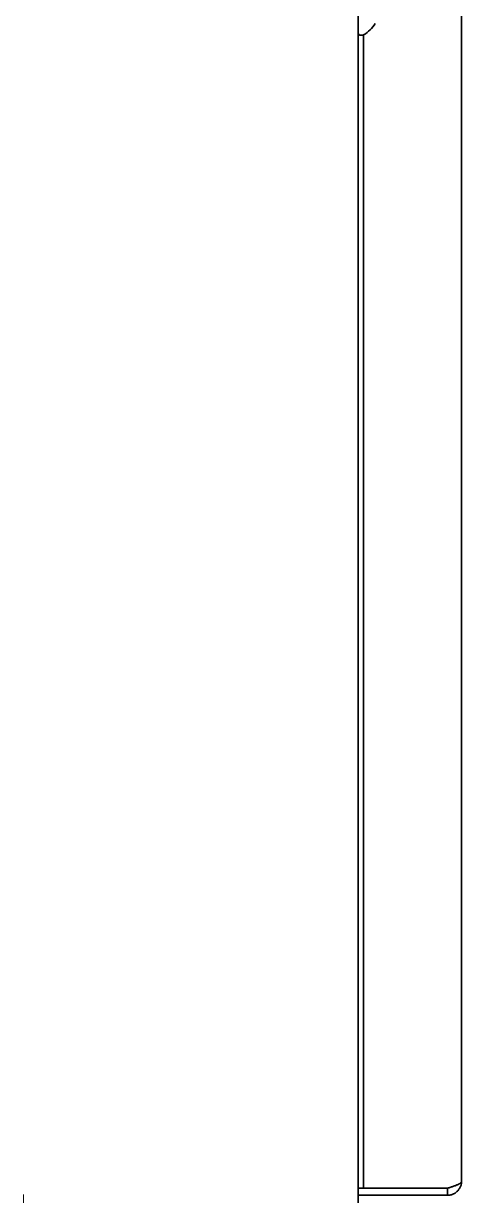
# Model space of a CAD drawing. Extents: x 5819 to 10669, y -850 to 3886.
# Drawn here: x 8027 to 8089.7, y 1393.1 to 1560.5 of the extents above; entities that cross this region are included whole.
import ezdxf

# ---------------------------------------------------------------- set-up
doc = ezdxf.new("R2010")
doc.units = 0
doc.header["$LTSCALE"] = 5
doc.layers.get('0').update_dxf_attribs({"linetype": 'CONTINUOUS', "lineweight": 0})
doc.layers.add('1', color=7, linetype='CONTINUOUS', true_color=0xffffff)

msp = doc.modelspace()

# ---------------------------------------------------------------- linework, layer by layer
at = {"color": 1}
msp.add_line((8027.05, 1393.23), (8027.05, 1293.23), dxfattribs=at)
at = {"layer": '1', "color": 7, "linetype": 'Continuous', "lineweight": 35}
for p, q in [((8089.67, 2406.33), (8089.67, 1395.13)), ((8074.87, 2390.96), (8074.87, 1373.93)), ((8075.27, 1558.78), (8075.47, 1558.78)), ((8075.67, 1396.13), (8075.67, 1558.83)), ((8075.67, 1396.13), (8075.67, 1394.13)), ((8075.67, 1394.13), (8074.87, 1394.13)), ((8075.67, 1393.13), (8074.87, 1393.13)), ((8075.67, 1394.13), (8076.67, 1394.13)), ((8075.67, 1393.13), (8087.67, 1393.13)), ((8076.67, 1394.13), (8087.67, 1394.13)), ((8087.67, 1393.13), (8087.67, 1394.13))]:
    msp.add_line(p, q, dxfattribs=at)
for centre, radius, start, end in [((8073.25, 1562.98), 4.8, 300.3012, 328.4186), ((8075.27, 1559.18), 0.4, 180, 270), ((8075.47, 1559.18), 0.4, 270, 300.3012)]:
    msp.add_arc(centre, radius, start, end, dxfattribs=at)
for points in [[(8089.67, 1395.13), (8089.67, 1395.05), (8089.66, 1394.9), (8089.63, 1394.68), (8089.56, 1394.46), (8089.48, 1394.26), (8089.37, 1394.06), (8089.24, 1393.88), (8089.09, 1393.71), (8088.92, 1393.56), (8088.74, 1393.43), (8088.54, 1393.32), (8088.34, 1393.23), (8088.12, 1393.17), (8087.9, 1393.13), (8087.75, 1393.13), (8087.67, 1393.13)], [(8089.67, 1395.13), (8089.67, 1395.1), (8089.66, 1395.05), (8089.63, 1394.98), (8089.56, 1394.91), (8089.48, 1394.84), (8089.37, 1394.77), (8089.24, 1394.7), (8089.09, 1394.63), (8088.92, 1394.55), (8088.74, 1394.48), (8088.54, 1394.41), (8088.34, 1394.34), (8088.12, 1394.27), (8087.9, 1394.2), (8087.75, 1394.15), (8087.67, 1394.13)]]:
    msp.add_open_spline(points, degree=3, dxfattribs=at)

doc.saveas('drawing.dxf')
